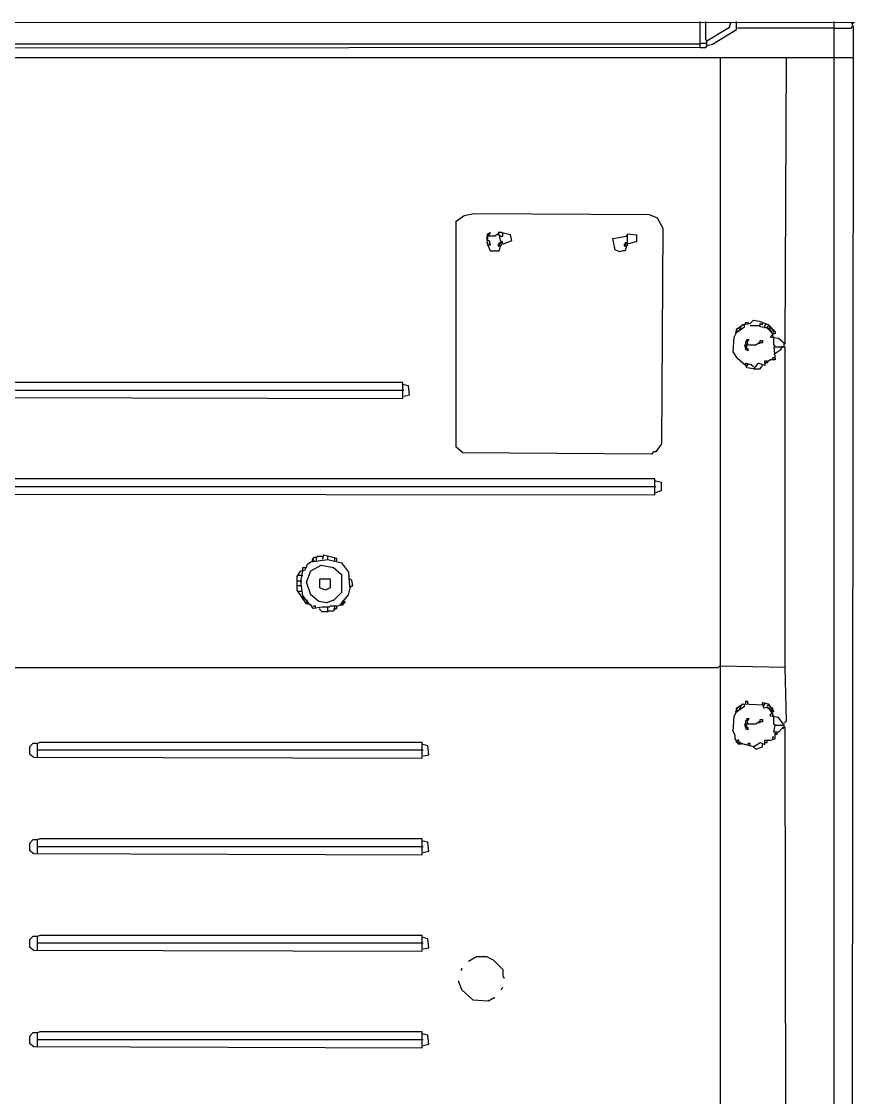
# Model space of a CAD drawing. Extents: x 3792242 to 5145247, y -1546315 to -1031918.
# Drawn here: x 3907952 to 3908471, y -1521974 to -1521304 of the extents above; entities that cross this region are included whole.
import ezdxf

# ---------------------------------------------------------------- set-up
doc = ezdxf.new("R2010")
doc.units = 0
doc.header["$MEASUREMENT"] = 0
doc.layers.add('ZZ-chladenie', color=133, linetype='CONTINUOUS')

msp = doc.modelspace()

# ---------------------------------------------------------------- linework, layer by layer
at = {"layer": 'ZZ-chladenie'}
for p, q in [((3907538.549, -1521304.266), (3908468.447, -1521304.973)), ((3908374.468, -1521320.518), (3908374.468, -1521304.266)), ((3908378.001, -1521315.572), (3908378.001, -1521304.266)), ((3908378.708, -1521316.279), (3908392.84, -1521307.799)), ((3908392.84, -1521307.799), (3908393.547, -1521304.973)), ((3908397.079, -1521304.973), (3908397.079, -1521304.266)), ((3908397.079, -1521309.213), (3908397.079, -1521304.973)), ((3908457.848, -1522613.77), (3908457.848, -1521304.266)), ((3908468.447, -1521304.973), (3908470.567, -1521304.973)), ((3908468.447, -1521308.506), (3908469.154, -1521307.799)), ((3908469.154, -1521307.799), (3908468.447, -1521307.799)), ((3908469.154, -1521305.679), (3908469.861, -1521304.973)), ((3908469.861, -1521307.799), (3908469.154, -1521305.679)), ((3908469.861, -1521325.465), (3908469.861, -1521307.799)), ((3908382.24, -1521318.399), (3908397.079, -1521309.213)), ((3908457.848, -1521308.506), (3908397.786, -1521308.506)), ((3908457.848, -1521308.506), (3908468.447, -1521308.506)), ((3908374.468, -1521318.399), (3907630.408, -1521318.399)), ((3908374.468, -1521320.518), (3907630.408, -1521321.225)), ((3908374.468, -1521318.399), (3908375.175, -1521317.692)), ((3908374.468, -1521320.518), (3908378.001, -1521320.518)), ((3908375.175, -1521317.692), (3908378.708, -1521317.692)), ((3908378.708, -1521316.279), (3908378.001, -1521315.572)), ((3908378.708, -1521319.105), (3908378.001, -1521319.812)), ((3908378.001, -1521320.518), (3908378.708, -1521319.812)), ((3908378.708, -1521319.812), (3908378.708, -1521316.279)), ((3908378.708, -1521319.105), (3908382.24, -1521318.399)), ((3908387.187, -1521326.878), (3907578.119, -1521326.878)), ((3908428.17, -1521326.878), (3908387.187, -1521326.878)), ((3908387.187, -1522613.77), (3908387.187, -1521326.878)), ((3908427.464, -1521504.944), (3908428.17, -1521326.878)), ((3908457.848, -1521326.878), (3908428.17, -1521326.878)), ((3908469.154, -1521326.878), (3908457.848, -1521326.878)), ((3908468.769, -1522613.77), (3908469.861, -1521325.465)), ((3908469.154, -1521326.878), (3908469.861, -1521326.171)), ((3908222.547, -1521428.63), (3908227.493, -1521425.097)), ((3908222.547, -1521569.245), (3908222.547, -1521428.63)), ((3908227.493, -1521425.097), (3908233.853, -1521423.683)), ((3908233.853, -1521423.683), (3908342.67, -1521424.39)), ((3908342.67, -1521424.39), (3908347.617, -1521426.51)), ((3908347.617, -1521426.51), (3908351.15, -1521432.87)), ((3908351.15, -1521432.87), (3908350.443, -1521567.125)), ((3908241.625, -1521437.109), (3908242.332, -1521436.402)), ((3908243.039, -1521437.109), (3908241.625, -1521437.109)), ((3908246.572, -1521437.815), (3908241.625, -1521437.815)), ((3908241.625, -1521437.815), (3908241.625, -1521440.642)), ((3908242.332, -1521438.522), (3908241.625, -1521438.522)), ((3908242.332, -1521439.935), (3908241.625, -1521439.935)), ((3908241.625, -1521440.642), (3908243.039, -1521440.642)), ((3908242.332, -1521442.055), (3908241.625, -1521441.349)), ((3908241.625, -1521441.349), (3908241.625, -1521442.055)), ((3908241.625, -1521442.055), (3908242.332, -1521442.055)), ((3908242.332, -1521436.402), (3908243.745, -1521435.696)), ((3908242.332, -1521439.935), (3908242.332, -1521438.522)), ((3908242.332, -1521443.468), (3908242.332, -1521442.055)), ((3908243.745, -1521435.696), (3908243.039, -1521437.109)), ((3908243.039, -1521440.642), (3908243.745, -1521443.468)), ((3908243.039, -1521442.055), (3908243.745, -1521442.055)), ((3908248.691, -1521436.402), (3908246.572, -1521437.815)), ((3908250.104, -1521435.696), (3908248.691, -1521435.696)), ((3908249.398, -1521436.402), (3908248.691, -1521436.402)), ((3908249.398, -1521437.109), (3908248.691, -1521437.109)), ((3908250.811, -1521443.468), (3908249.398, -1521436.402)), ((3908250.104, -1521437.815), (3908249.398, -1521437.109)), ((3908249.398, -1521442.762), (3908249.398, -1521442.055)), ((3908249.398, -1521442.055), (3908250.104, -1521442.055)), ((3908250.104, -1521442.055), (3908249.398, -1521442.762)), ((3908250.811, -1521435.696), (3908250.104, -1521435.696)), ((3908256.464, -1521437.109), (3908250.104, -1521435.696)), ((3908250.104, -1521437.815), (3908251.518, -1521437.815)), ((3908251.518, -1521436.402), (3908250.811, -1521435.696)), ((3908250.811, -1521440.642), (3908251.518, -1521442.762)), ((3908251.518, -1521437.815), (3908251.518, -1521436.402)), ((3908251.518, -1521442.762), (3908257.171, -1521440.642)), ((3908257.171, -1521440.642), (3908256.464, -1521437.109)), ((3908320.059, -1521439.229), (3908328.538, -1521437.815)), ((3908321.472, -1521446.295), (3908320.059, -1521439.229)), ((3908328.538, -1521442.055), (3908327.832, -1521442.055)), ((3908327.832, -1521442.055), (3908327.832, -1521442.762)), ((3908328.538, -1521437.815), (3908329.245, -1521437.109)), ((3908329.245, -1521442.762), (3908328.538, -1521442.055)), ((3908329.245, -1521443.468), (3908329.245, -1521436.402)), ((3908329.245, -1521436.402), (3908334.898, -1521437.109)), ((3908334.191, -1521441.349), (3908329.245, -1521442.762)), ((3908334.898, -1521441.349), (3908334.191, -1521441.349)), ((3908334.898, -1521437.109), (3908334.898, -1521441.349)), ((3908243.745, -1521443.468), (3908242.332, -1521443.468)), ((3908242.332, -1521443.468), (3908243.745, -1521447.001)), ((3908243.745, -1521447.001), (3908249.398, -1521447.001)), ((3908250.104, -1521444.175), (3908248.691, -1521442.762)), ((3908248.691, -1521442.762), (3908248.691, -1521444.175)), ((3908248.691, -1521444.175), (3908250.811, -1521443.468)), ((3908249.398, -1521447.001), (3908250.104, -1521444.175)), ((3908324.299, -1521447.708), (3908321.472, -1521446.295)), ((3908326.419, -1521447.001), (3908324.299, -1521447.708)), ((3908327.832, -1521447.001), (3908326.419, -1521447.001)), ((3908328.538, -1521444.175), (3908327.125, -1521442.762)), ((3908327.125, -1521442.762), (3908327.125, -1521444.175)), ((3908327.125, -1521444.175), (3908329.245, -1521443.468)), ((3908328.538, -1521444.175), (3908327.832, -1521447.001)), ((3908397.079, -1521495.758), (3908401.319, -1521492.931)), ((3908397.079, -1521497.877), (3908402.026, -1521494.344)), ((3908397.079, -1521496.464), (3908397.786, -1521495.758)), ((3908397.079, -1521497.877), (3908397.079, -1521495.758)), ((3908397.786, -1521495.758), (3908397.786, -1521495.051)), ((3908397.786, -1521495.051), (3908398.493, -1521495.051)), ((3908399.199, -1521494.344), (3908398.493, -1521495.051)), ((3908399.906, -1521495.051), (3908399.199, -1521494.344)), ((3908399.199, -1521495.758), (3908399.906, -1521495.051)), ((3908399.199, -1521496.464), (3908399.199, -1521495.758)), ((3908400.613, -1521493.638), (3908400.613, -1521492.931)), ((3908401.319, -1521492.931), (3908405.559, -1521492.224)), ((3908402.026, -1521494.344), (3908402.026, -1521492.931)), ((3908402.733, -1521492.931), (3908402.733, -1521491.518)), ((3908402.733, -1521491.518), (3908404.146, -1521491.518)), ((3908404.146, -1521491.518), (3908404.852, -1521492.224)), ((3908404.852, -1521492.224), (3908404.146, -1521492.224)), ((3908405.559, -1521492.224), (3908407.679, -1521490.105)), ((3908411.918, -1521493.638), (3908405.559, -1521493.638)), ((3908407.679, -1521490.105), (3908411.212, -1521490.811)), ((3908411.212, -1521490.811), (3908416.865, -1521492.931)), ((3908411.918, -1521494.344), (3908411.918, -1521492.224)), ((3908411.918, -1521492.224), (3908413.331, -1521492.931)), ((3908416.865, -1521495.051), (3908411.918, -1521494.344)), ((3908413.331, -1521492.931), (3908413.331, -1521491.518)), ((3908414.745, -1521493.638), (3908415.452, -1521492.931)), ((3908414.745, -1521495.051), (3908414.745, -1521493.638)), ((3908415.452, -1521492.931), (3908415.452, -1521492.224)), ((3908416.158, -1521494.344), (3908416.865, -1521493.638)), ((3908416.865, -1521495.051), (3908416.158, -1521494.344)), ((3908416.865, -1521495.758), (3908416.158, -1521495.051)), ((3908416.865, -1521492.931), (3908421.104, -1521497.171)), ((3908417.571, -1521493.638), (3908416.865, -1521493.638)), ((3908419.691, -1521498.584), (3908416.865, -1521495.051)), ((3908417.571, -1521495.758), (3908416.865, -1521495.758)), ((3908417.571, -1521494.344), (3908417.571, -1521493.638)), ((3908418.278, -1521495.051), (3908417.571, -1521494.344)), ((3908418.278, -1521496.464), (3908417.571, -1521495.758)), ((3908418.984, -1521495.758), (3908418.278, -1521495.051)), ((3908419.691, -1521495.758), (3908418.984, -1521495.758)), ((3908419.691, -1521496.464), (3908419.691, -1521495.758)), ((3908394.96, -1521509.89), (3908395.666, -1521500.704)), ((3908395.666, -1521500.704), (3908397.079, -1521497.877)), ((3908397.079, -1521497.877), (3908396.373, -1521497.877)), ((3908397.786, -1521497.171), (3908397.079, -1521496.464)), ((3908397.079, -1521497.877), (3908397.786, -1521497.171)), ((3908398.493, -1521496.464), (3908399.199, -1521496.464)), ((3908404.146, -1521504.944), (3908403.439, -1521502.117)), ((3908403.439, -1521502.117), (3908404.852, -1521502.117)), ((3908404.852, -1521502.117), (3908404.146, -1521503.531)), ((3908418.984, -1521497.171), (3908418.278, -1521496.464)), ((3908419.691, -1521498.584), (3908418.278, -1521500.704)), ((3908418.278, -1521500.704), (3908423.224, -1521501.41)), ((3908418.984, -1521497.877), (3908418.984, -1521497.171)), ((3908419.691, -1521498.584), (3908418.984, -1521497.877)), ((3908420.397, -1521497.171), (3908419.691, -1521496.464)), ((3908419.691, -1521497.877), (3908420.397, -1521497.171)), ((3908419.691, -1521499.997), (3908419.691, -1521498.584)), ((3908421.104, -1521498.584), (3908419.691, -1521498.584)), ((3908420.397, -1521500.704), (3908419.691, -1521499.997)), ((3908420.397, -1521505.65), (3908420.397, -1521500.704)), ((3908421.104, -1521497.171), (3908421.104, -1521498.584)), ((3908423.224, -1521501.41), (3908427.464, -1521504.944)), ((3908409.092, -1521505.65), (3908402.026, -1521505.65)), ((3908402.026, -1521505.65), (3908402.733, -1521507.77)), ((3908404.146, -1521503.531), (3908402.733, -1521503.531)), ((3908402.733, -1521503.531), (3908402.733, -1521504.944)), ((3908402.733, -1521504.944), (3908404.146, -1521504.944)), ((3908403.439, -1521506.357), (3908402.733, -1521507.063)), ((3908402.733, -1521507.063), (3908403.439, -1521507.063)), ((3908402.733, -1521507.77), (3908404.146, -1521507.77)), ((3908404.146, -1521509.183), (3908402.733, -1521508.476)), ((3908403.439, -1521507.063), (3908403.439, -1521506.357)), ((3908404.146, -1521507.77), (3908404.146, -1521509.183)), ((3908411.212, -1521504.237), (3908409.092, -1521505.65)), ((3908411.918, -1521504.237), (3908411.212, -1521504.944)), ((3908413.331, -1521504.237), (3908411.212, -1521504.237)), ((3908411.918, -1521504.237), (3908411.918, -1521502.824)), ((3908411.918, -1521502.824), (3908413.331, -1521502.824)), ((3908413.331, -1521502.824), (3908413.331, -1521504.237)), ((3908421.104, -1521506.357), (3908420.397, -1521505.65)), ((3908427.464, -1521507.063), (3908420.397, -1521507.063)), ((3908420.397, -1521507.063), (3908421.104, -1521514.836)), ((3908420.397, -1521511.303), (3908424.638, -1521508.476)), ((3908424.638, -1521508.476), (3908426.051, -1521506.357)), ((3908426.757, -1521506.357), (3908426.757, -1521504.944)), ((3908427.464, -1521706.327), (3908427.464, -1521507.063)), ((3908397.786, -1521514.129), (3908394.96, -1521509.89)), ((3908402.733, -1521518.369), (3908397.786, -1521514.129)), ((3908414.745, -1521516.956), (3908414.745, -1521515.542)), ((3908414.745, -1521515.542), (3908416.158, -1521515.542)), ((3908418.278, -1521514.836), (3908415.452, -1521516.956)), ((3908416.158, -1521515.542), (3908416.158, -1521516.249)), ((3908421.104, -1521514.836), (3908418.278, -1521514.836)), ((3908419.691, -1521514.836), (3908419.691, -1521513.423)), ((3908419.691, -1521513.423), (3908420.397, -1521513.423)), ((3908420.397, -1521513.423), (3908421.104, -1521513.423)), ((3908403.439, -1521519.782), (3908402.733, -1521516.956)), ((3908402.733, -1521516.956), (3908406.265, -1521517.663)), ((3908402.733, -1521518.369), (3908404.146, -1521518.369)), ((3908407.679, -1521520.489), (3908403.439, -1521519.782)), ((3908404.146, -1521518.369), (3908404.146, -1521516.956)), ((3908406.265, -1521517.663), (3908407.679, -1521519.076)), ((3908410.505, -1521516.956), (3908407.679, -1521520.489)), ((3908407.679, -1521520.489), (3908411.918, -1521520.489)), ((3908414.745, -1521518.369), (3908410.505, -1521516.956)), ((3908411.918, -1521520.489), (3908413.331, -1521518.369)), ((3908415.452, -1521516.956), (3908414.745, -1521516.956)), ((3908414.745, -1521516.956), (3908414.745, -1521518.369)), ((3908416.158, -1521516.249), (3908416.158, -1521516.956)), ((3908189.336, -1521528.968), (3907817.66, -1521528.968)), ((3908189.336, -1521538.86), (3908189.336, -1521528.968)), ((3908190.043, -1521533.915), (3907816.247, -1521533.915)), ((3908190.043, -1521530.381), (3908189.336, -1521530.381)), ((3908192.869, -1521531.088), (3908190.043, -1521530.381)), ((3908193.576, -1521536.741), (3908192.869, -1521531.088)), ((3907814.126, -1521538.154), (3908189.336, -1521538.86)), ((3908190.043, -1521537.447), (3908193.576, -1521536.741)), ((3908226.786, -1521572.778), (3908222.547, -1521569.245)), ((3908350.443, -1521567.125), (3908346.911, -1521572.071)), ((3908344.084, -1521573.485), (3908226.786, -1521572.778)), ((3908345.497, -1521572.071), (3908344.084, -1521573.485)), ((3908346.911, -1521572.071), (3908345.497, -1521572.071)), ((3908346.204, -1521589.03), (3907660.792, -1521589.03)), ((3908346.204, -1521598.923), (3908346.204, -1521589.03)), ((3908346.911, -1521593.976), (3907659.379, -1521593.976)), ((3908346.911, -1521590.443), (3908346.204, -1521590.443)), ((3908350.443, -1521591.15), (3908346.911, -1521590.443)), ((3908346.911, -1521597.51), (3908350.443, -1521596.096)), ((3908350.443, -1521596.096), (3908350.443, -1521591.15)), ((3907657.259, -1521598.216), (3908346.204, -1521598.923)), ((3908139.874, -1521636.373), (3908139.167, -1521639.199)), ((3908148.353, -1521638.493), (3908139.874, -1521636.373)), ((3908128.568, -1521645.559), (3908129.981, -1521642.026)), ((3908129.981, -1521642.026), (3908132.101, -1521640.612)), ((3908132.101, -1521640.612), (3908142.7, -1521639.199)), ((3908132.101, -1521646.265), (3908138.461, -1521642.733)), ((3908133.514, -1521639.199), (3908132.807, -1521639.199)), ((3908132.807, -1521639.199), (3908132.807, -1521640.612)), ((3908133.514, -1521638.493), (3908134.221, -1521637.786)), ((3908133.514, -1521639.199), (3908133.514, -1521638.493)), ((3908134.221, -1521639.906), (3908133.514, -1521639.199)), ((3908134.221, -1521637.786), (3908135.634, -1521637.786)), ((3908134.221, -1521640.612), (3908134.221, -1521639.906)), ((3908135.634, -1521637.786), (3908136.341, -1521637.08)), ((3908135.634, -1521639.906), (3908135.634, -1521637.786)), ((3908136.341, -1521637.08), (3908139.167, -1521637.08)), ((3908138.461, -1521642.733), (3908146.233, -1521644.146)), ((3908142.7, -1521639.199), (3908142.7, -1521637.08)), ((3908142.7, -1521639.199), (3908151.18, -1521641.319)), ((3908146.94, -1521639.906), (3908146.94, -1521638.493)), ((3908148.353, -1521639.906), (3908148.353, -1521638.493)), ((3908151.18, -1521641.319), (3908155.419, -1521646.972)), ((3908123.622, -1521649.799), (3908125.741, -1521646.265)), ((3908123.622, -1521658.278), (3908123.622, -1521649.799)), ((3908126.448, -1521649.092), (3908124.328, -1521649.092)), ((3908125.741, -1521646.265), (3908128.568, -1521645.559)), ((3908125.741, -1521652.625), (3908127.155, -1521646.265)), ((3908126.448, -1521649.092), (3908127.155, -1521649.092)), ((3908127.155, -1521646.265), (3908127.155, -1521644.146)), ((3908127.155, -1521644.146), (3908128.568, -1521644.146)), ((3908129.275, -1521653.332), (3908132.101, -1521646.265)), ((3908146.233, -1521644.146), (3908151.18, -1521648.385)), ((3908151.18, -1521648.385), (3908151.18, -1521659.691)), ((3908155.419, -1521646.972), (3908156.125, -1521656.158)), ((3908125.741, -1521652.625), (3908123.622, -1521652.625)), ((3908125.741, -1521655.451), (3908123.622, -1521655.451)), ((3908125.741, -1521652.625), (3908126.448, -1521652.625)), ((3908127.155, -1521661.811), (3908125.741, -1521652.625)), ((3908132.101, -1521661.104), (3908129.275, -1521653.332)), ((3908137.754, -1521656.864), (3908137.754, -1521651.212)), ((3908137.754, -1521651.212), (3908144.114, -1521651.212)), ((3908144.114, -1521651.212), (3908144.114, -1521656.864)), ((3908155.419, -1521661.104), (3908156.832, -1521656.158)), ((3908157.539, -1521651.918), (3908156.125, -1521651.212)), ((3908156.125, -1521656.158), (3908158.246, -1521655.451)), ((3908156.832, -1521656.158), (3908157.539, -1521655.451)), ((3908158.246, -1521655.451), (3908157.539, -1521651.918)), ((3908129.275, -1521666.757), (3908123.622, -1521658.278)), ((3908126.448, -1521658.985), (3908124.328, -1521658.985)), ((3908127.862, -1521662.517), (3908127.155, -1521661.811)), ((3908129.981, -1521665.344), (3908127.155, -1521661.811)), ((3908127.155, -1521663.224), (3908127.862, -1521662.517)), ((3908127.155, -1521663.93), (3908127.155, -1521663.224)), ((3908137.047, -1521665.344), (3908132.101, -1521661.104)), ((3908141.287, -1521658.278), (3908137.754, -1521656.864)), ((3908144.114, -1521656.864), (3908141.287, -1521658.278)), ((3908151.18, -1521659.691), (3908146.233, -1521664.637)), ((3908152.593, -1521664.637), (3908155.419, -1521661.104)), ((3908127.862, -1521663.93), (3908127.155, -1521663.93)), ((3908128.568, -1521663.93), (3908127.862, -1521663.93)), ((3908129.275, -1521664.637), (3908128.568, -1521663.93)), ((3908128.568, -1521666.051), (3908128.568, -1521665.344)), ((3908129.275, -1521666.051), (3908128.568, -1521666.051)), ((3908129.981, -1521664.637), (3908129.275, -1521664.637)), ((3908129.981, -1521666.757), (3908129.275, -1521666.051)), ((3908132.101, -1521667.464), (3908129.275, -1521666.757)), ((3908129.981, -1521665.344), (3908129.981, -1521664.637)), ((3908130.688, -1521666.051), (3908129.981, -1521665.344)), ((3908131.394, -1521667.464), (3908129.981, -1521665.344)), ((3908130.688, -1521666.051), (3908129.981, -1521666.757)), ((3908129.981, -1521666.757), (3908130.688, -1521666.051)), ((3908133.514, -1521669.583), (3908132.101, -1521667.464)), ((3908134.927, -1521668.17), (3908133.514, -1521668.17)), ((3908139.167, -1521668.877), (3908133.514, -1521669.583)), ((3908134.927, -1521669.583), (3908134.927, -1521668.17)), ((3908141.993, -1521666.051), (3908137.047, -1521665.344)), ((3908137.754, -1521670.29), (3908137.754, -1521669.583)), ((3908142.7, -1521668.877), (3908139.167, -1521668.877)), ((3908145.527, -1521664.637), (3908141.993, -1521666.051)), ((3908143.407, -1521668.877), (3908142.7, -1521668.877)), ((3908142.7, -1521670.996), (3908142.7, -1521668.877)), ((3908144.114, -1521668.17), (3908143.407, -1521668.877)), ((3908146.94, -1521668.17), (3908144.114, -1521668.17)), ((3908146.233, -1521664.637), (3908145.527, -1521664.637)), ((3908146.94, -1521669.583), (3908146.233, -1521670.29)), ((3908148.353, -1521668.17), (3908146.94, -1521668.17)), ((3908146.94, -1521670.29), (3908146.94, -1521668.17)), ((3908146.94, -1521669.583), (3908148.353, -1521669.583)), ((3908148.353, -1521668.17), (3908150.473, -1521667.464)), ((3908148.353, -1521669.583), (3908148.353, -1521668.17)), ((3908150.473, -1521667.464), (3908152.593, -1521664.637)), ((3908150.473, -1521667.464), (3908151.886, -1521667.464)), ((3908151.18, -1521666.051), (3908151.886, -1521665.344)), ((3908151.886, -1521666.757), (3908151.18, -1521666.051)), ((3908151.886, -1521666.757), (3908151.18, -1521666.051)), ((3908151.886, -1521665.344), (3908151.886, -1521664.637)), ((3908152.593, -1521666.051), (3908151.886, -1521666.757)), ((3908151.886, -1521667.464), (3908152.593, -1521666.757)), ((3908152.593, -1521666.051), (3908153.299, -1521665.344)), ((3908152.593, -1521666.757), (3908152.593, -1521666.051)), ((3908153.299, -1521666.051), (3908152.593, -1521666.051)), ((3908153.299, -1521665.344), (3908153.299, -1521666.051)), ((3908138.461, -1521670.996), (3908137.754, -1521670.29)), ((3908139.167, -1521671.703), (3908138.461, -1521670.996)), ((3908142.7, -1521671.703), (3908139.167, -1521671.703)), ((3908142.7, -1521670.996), (3908146.233, -1521670.996)), ((3908142.7, -1521670.996), (3908142.7, -1521671.703)), ((3908146.233, -1521670.996), (3908146.94, -1521670.29)), ((3907910.932, -1521706.327), (3908385.774, -1521706.327)), ((3908385.774, -1521706.327), (3908386.481, -1521705.621)), ((3908386.481, -1521705.621), (3908387.187, -1521705.621)), ((3908427.464, -1521706.327), (3908387.187, -1521705.621)), ((3908428.17, -1521739.538), (3908427.464, -1521706.327)), ((3908397.079, -1521731.765), (3908401.319, -1521728.939)), ((3908400.613, -1521729.646), (3908400.613, -1521728.939)), ((3908401.319, -1521728.939), (3908413.331, -1521729.646)), ((3908402.026, -1521730.352), (3908402.026, -1521728.939)), ((3908404.146, -1521727.526), (3908402.733, -1521727.526)), ((3908402.733, -1521727.526), (3908402.733, -1521728.939)), ((3908404.146, -1521728.939), (3908404.146, -1521727.526)), ((3908414.038, -1521731.765), (3908413.331, -1521728.232)), ((3908413.331, -1521728.232), (3908416.865, -1521728.939)), ((3908413.331, -1521729.646), (3908414.745, -1521729.646)), ((3908414.745, -1521729.646), (3908414.745, -1521728.232)), ((3908416.865, -1521729.646), (3908416.158, -1521730.352)), ((3908416.865, -1521728.939), (3908420.397, -1521733.885)), ((3908417.571, -1521729.646), (3908416.865, -1521729.646)), ((3908417.571, -1521730.352), (3908417.571, -1521729.646)), ((3908394.96, -1521745.897), (3908395.666, -1521736.712)), ((3908395.666, -1521736.712), (3908397.079, -1521733.885)), ((3908397.079, -1521733.885), (3908396.373, -1521733.885)), ((3908397.079, -1521733.885), (3908402.026, -1521730.352)), ((3908397.079, -1521732.472), (3908397.786, -1521731.765)), ((3908397.079, -1521733.885), (3908397.079, -1521731.765)), ((3908397.786, -1521733.178), (3908397.079, -1521732.472)), ((3908397.079, -1521733.885), (3908397.786, -1521733.178)), ((3908397.786, -1521731.765), (3908397.786, -1521731.059)), ((3908397.786, -1521731.059), (3908398.493, -1521731.059)), ((3908399.199, -1521730.352), (3908398.493, -1521731.059)), ((3908398.493, -1521732.472), (3908399.199, -1521732.472)), ((3908399.906, -1521731.059), (3908399.199, -1521730.352)), ((3908399.199, -1521731.765), (3908399.906, -1521731.059)), ((3908399.199, -1521732.472), (3908399.199, -1521731.765)), ((3908416.158, -1521731.059), (3908414.038, -1521731.765)), ((3908418.278, -1521733.178), (3908416.158, -1521731.059)), ((3908417.571, -1521731.765), (3908416.158, -1521731.765)), ((3908418.278, -1521731.059), (3908417.571, -1521730.352)), ((3908418.278, -1521732.472), (3908417.571, -1521731.765)), ((3908418.984, -1521731.765), (3908418.278, -1521731.059)), ((3908418.984, -1521733.178), (3908418.278, -1521732.472)), ((3908419.691, -1521735.298), (3908418.278, -1521733.178)), ((3908418.278, -1521736.712), (3908418.278, -1521735.298)), ((3908418.278, -1521735.298), (3908419.691, -1521735.298)), ((3908423.224, -1521737.418), (3908418.278, -1521736.712)), ((3908419.691, -1521731.765), (3908418.984, -1521731.765)), ((3908418.984, -1521733.885), (3908418.984, -1521733.178)), ((3908419.691, -1521733.885), (3908418.984, -1521733.885)), ((3908419.691, -1521732.472), (3908419.691, -1521731.765)), ((3908420.397, -1521733.885), (3908419.691, -1521733.885)), ((3908419.691, -1521736.005), (3908419.691, -1521735.298)), ((3908420.397, -1521736.712), (3908419.691, -1521736.005)), ((3908420.397, -1521741.657), (3908420.397, -1521736.712)), ((3908409.092, -1521741.657), (3908402.026, -1521741.657)), ((3908402.026, -1521741.657), (3908402.733, -1521743.778)), ((3908404.146, -1521739.538), (3908402.733, -1521739.538)), ((3908402.733, -1521739.538), (3908402.733, -1521740.951)), ((3908402.733, -1521740.951), (3908404.146, -1521740.951)), ((3908403.439, -1521742.364), (3908402.733, -1521743.071)), ((3908402.733, -1521743.071), (3908403.439, -1521743.071)), ((3908404.146, -1521740.951), (3908403.439, -1521738.125)), ((3908403.439, -1521738.125), (3908404.852, -1521738.125)), ((3908403.439, -1521743.071), (3908403.439, -1521742.364)), ((3908404.852, -1521738.125), (3908404.146, -1521739.538)), ((3908411.212, -1521740.244), (3908409.092, -1521741.657)), ((3908411.918, -1521740.244), (3908411.212, -1521740.951)), ((3908413.331, -1521740.244), (3908411.212, -1521740.244)), ((3908411.918, -1521740.244), (3908411.918, -1521738.831)), ((3908411.918, -1521738.831), (3908413.331, -1521738.831)), ((3908413.331, -1521738.831), (3908413.331, -1521740.244)), ((3908421.104, -1521742.364), (3908420.397, -1521741.657)), ((3908420.397, -1521746.604), (3908421.104, -1521742.364)), ((3908421.104, -1521742.364), (3908426.757, -1521742.364)), ((3908426.757, -1521742.364), (3908423.224, -1521737.418)), ((3908426.757, -1521740.951), (3908428.17, -1521739.538)), ((3908426.757, -1521743.778), (3908426.757, -1521742.364)), ((3908396.373, -1521748.724), (3908394.96, -1521745.897)), ((3908396.373, -1521750.844), (3908396.373, -1521748.724)), ((3908402.733, -1521743.778), (3908404.146, -1521743.778)), ((3908404.146, -1521745.191), (3908402.733, -1521744.484)), ((3908404.146, -1521743.778), (3908404.146, -1521745.191)), ((3908419.691, -1521750.844), (3908419.691, -1521749.43)), ((3908419.691, -1521749.43), (3908420.397, -1521749.43)), ((3908423.224, -1521746.604), (3908420.397, -1521746.604)), ((3908421.104, -1521750.844), (3908421.104, -1521747.311)), ((3908421.104, -1521747.311), (3908422.518, -1521748.017)), ((3908422.518, -1521748.017), (3908422.518, -1521746.604)), ((3908426.051, -1521743.778), (3908423.224, -1521746.604)), ((3908426.757, -1521743.778), (3908426.051, -1521744.484)), ((3908427.464, -1521743.778), (3908426.051, -1521743.778)), ((3908428.17, -1522180.462), (3908427.464, -1521743.778)), ((3907958.982, -1521753.67), (3907956.862, -1521755.79)), ((3907956.862, -1521755.79), (3907956.862, -1521760.03)), ((3907961.808, -1521753.67), (3907958.982, -1521753.67)), ((3907963.221, -1521752.964), (3907961.808, -1521753.67)), ((3907961.808, -1521762.149), (3907961.808, -1521753.67)), ((3908201.349, -1521752.964), (3907963.221, -1521752.964)), ((3908201.349, -1521762.856), (3908201.349, -1521752.964)), ((3908202.055, -1521754.377), (3908201.349, -1521754.377)), ((3908204.882, -1521755.083), (3908202.055, -1521754.377)), ((3908205.589, -1521760.736), (3908204.882, -1521755.083)), ((3908398.493, -1521754.377), (3908396.373, -1521750.844)), ((3908397.079, -1521752.964), (3908397.079, -1521752.257)), ((3908397.786, -1521752.964), (3908397.079, -1521752.964)), ((3908398.493, -1521751.551), (3908397.786, -1521751.551)), ((3908399.906, -1521753.67), (3908397.786, -1521751.551)), ((3908398.493, -1521753.67), (3908397.786, -1521752.964)), ((3908398.493, -1521752.257), (3908398.493, -1521751.551)), ((3908399.199, -1521752.964), (3908398.493, -1521753.67)), ((3908399.906, -1521753.67), (3908398.493, -1521754.377)), ((3908399.906, -1521753.67), (3908399.199, -1521752.964)), ((3908399.906, -1521753.67), (3908399.906, -1521754.377)), ((3908407.679, -1521755.79), (3908399.906, -1521753.67)), ((3908405.559, -1521753.67), (3908404.146, -1521753.67)), ((3908404.146, -1521753.67), (3908404.146, -1521754.377)), ((3908405.559, -1521755.083), (3908405.559, -1521753.67)), ((3908407.679, -1521755.79), (3908411.918, -1521752.964)), ((3908407.679, -1521755.79), (3908408.386, -1521755.083)), ((3908407.679, -1521755.79), (3908409.092, -1521757.203)), ((3908409.092, -1521757.203), (3908413.331, -1521755.79)), ((3908411.918, -1521752.964), (3908414.745, -1521754.377)), ((3908413.331, -1521755.79), (3908413.331, -1521754.377)), ((3908414.745, -1521754.377), (3908414.745, -1521751.551)), ((3908414.745, -1521751.551), (3908418.278, -1521751.551)), ((3908414.745, -1521752.964), (3908416.158, -1521752.964)), ((3908416.158, -1521752.964), (3908416.158, -1521752.257)), ((3908418.278, -1521751.551), (3908421.104, -1521750.844)), ((3907956.862, -1521760.03), (3907959.688, -1521762.149)), ((3907959.688, -1521762.149), (3908201.349, -1521762.856)), ((3908202.055, -1521757.91), (3907961.808, -1521757.91)), ((3908202.055, -1521761.443), (3908205.589, -1521760.736)), ((3907958.982, -1521813.732), (3907956.862, -1521815.852)), ((3907956.862, -1521815.852), (3907956.862, -1521820.091)), ((3907961.808, -1521813.732), (3907958.982, -1521813.732)), ((3907963.221, -1521813.025), (3907961.808, -1521813.732)), ((3907961.808, -1521822.212), (3907961.808, -1521813.732)), ((3908201.349, -1521813.025), (3907963.221, -1521813.025)), ((3908201.349, -1521822.918), (3908201.349, -1521813.025)), ((3908202.055, -1521814.439), (3908201.349, -1521814.439)), ((3908204.882, -1521815.145), (3908202.055, -1521814.439)), ((3908205.589, -1521820.798), (3908204.882, -1521815.145)), ((3907956.862, -1521820.091), (3907959.688, -1521822.212)), ((3907959.688, -1521822.212), (3908201.349, -1521822.918)), ((3908202.055, -1521817.971), (3907961.808, -1521817.971)), ((3908202.055, -1521821.505), (3908205.589, -1521820.798)), ((3907958.982, -1521873.793), (3907956.862, -1521875.914)), ((3907956.862, -1521875.914), (3907956.862, -1521880.153)), ((3907961.808, -1521873.793), (3907958.982, -1521873.793)), ((3907963.221, -1521873.087), (3907961.808, -1521873.793)), ((3907961.808, -1521882.273), (3907961.808, -1521873.793)), ((3908201.349, -1521873.087), (3907963.221, -1521873.087)), ((3908201.349, -1521882.98), (3908201.349, -1521873.087)), ((3908202.055, -1521874.5), (3908201.349, -1521874.5)), ((3908204.882, -1521875.207), (3908202.055, -1521874.5)), ((3908205.589, -1521880.86), (3908204.882, -1521875.207)), ((3907956.862, -1521880.153), (3907959.688, -1521882.273)), ((3907959.688, -1521882.273), (3908201.349, -1521882.98)), ((3908202.055, -1521878.033), (3907961.808, -1521878.033)), ((3908202.055, -1521881.566), (3908205.589, -1521880.86)), ((3908235.266, -1521886.513), (3908230.32, -1521889.339)), ((3908241.625, -1521886.513), (3908235.266, -1521886.513)), ((3908245.865, -1521888.632), (3908241.625, -1521886.513)), ((3908251.518, -1521894.285), (3908245.865, -1521888.632)), ((3908225.373, -1521894.992), (3908226.08, -1521894.285)), ((3908226.08, -1521894.285), (3908226.08, -1521893.579)), ((3908251.518, -1521894.285), (3908251.518, -1521898.525)), ((3908226.08, -1521907.005), (3908223.96, -1521901.352)), ((3908251.518, -1521898.525), (3908252.225, -1521899.232)), ((3908252.225, -1521899.232), (3908252.225, -1521899.939)), ((3908233.146, -1521913.364), (3908226.08, -1521907.005)), ((3908250.811, -1521906.298), (3908251.518, -1521905.591)), ((3908250.811, -1521907.005), (3908250.811, -1521906.298)), ((3908242.332, -1521914.071), (3908233.146, -1521913.364)), ((3908242.332, -1521914.071), (3908243.039, -1521913.364)), ((3908243.039, -1521913.364), (3908243.745, -1521913.364)), ((3908243.745, -1521913.364), (3908244.452, -1521912.657)), ((3908244.452, -1521912.657), (3908245.159, -1521912.657)), ((3908245.159, -1521912.657), (3908245.865, -1521911.95)), ((3908245.865, -1521911.95), (3908246.572, -1521911.95)), ((3907958.982, -1521933.855), (3907956.862, -1521935.975)), ((3907956.862, -1521935.975), (3907956.862, -1521940.215)), ((3907961.808, -1521933.855), (3907958.982, -1521933.855)), ((3907963.221, -1521933.149), (3907961.808, -1521933.855)), ((3907961.808, -1521942.335), (3907961.808, -1521933.855)), ((3908201.349, -1521933.149), (3907963.221, -1521933.149)), ((3908201.349, -1521943.041), (3908201.349, -1521933.149)), ((3908202.055, -1521934.562), (3908201.349, -1521934.562)), ((3908204.882, -1521935.268), (3908202.055, -1521934.562)), ((3908205.589, -1521940.922), (3908204.882, -1521935.268)), ((3907956.862, -1521940.215), (3907959.688, -1521942.335)), ((3907959.688, -1521942.335), (3908201.349, -1521943.041)), ((3908202.055, -1521938.095), (3907961.808, -1521938.095)), ((3908202.055, -1521941.628), (3908205.589, -1521940.922))]:
    msp.add_line(p, q, dxfattribs=at)

doc.saveas('drawing.dxf')
